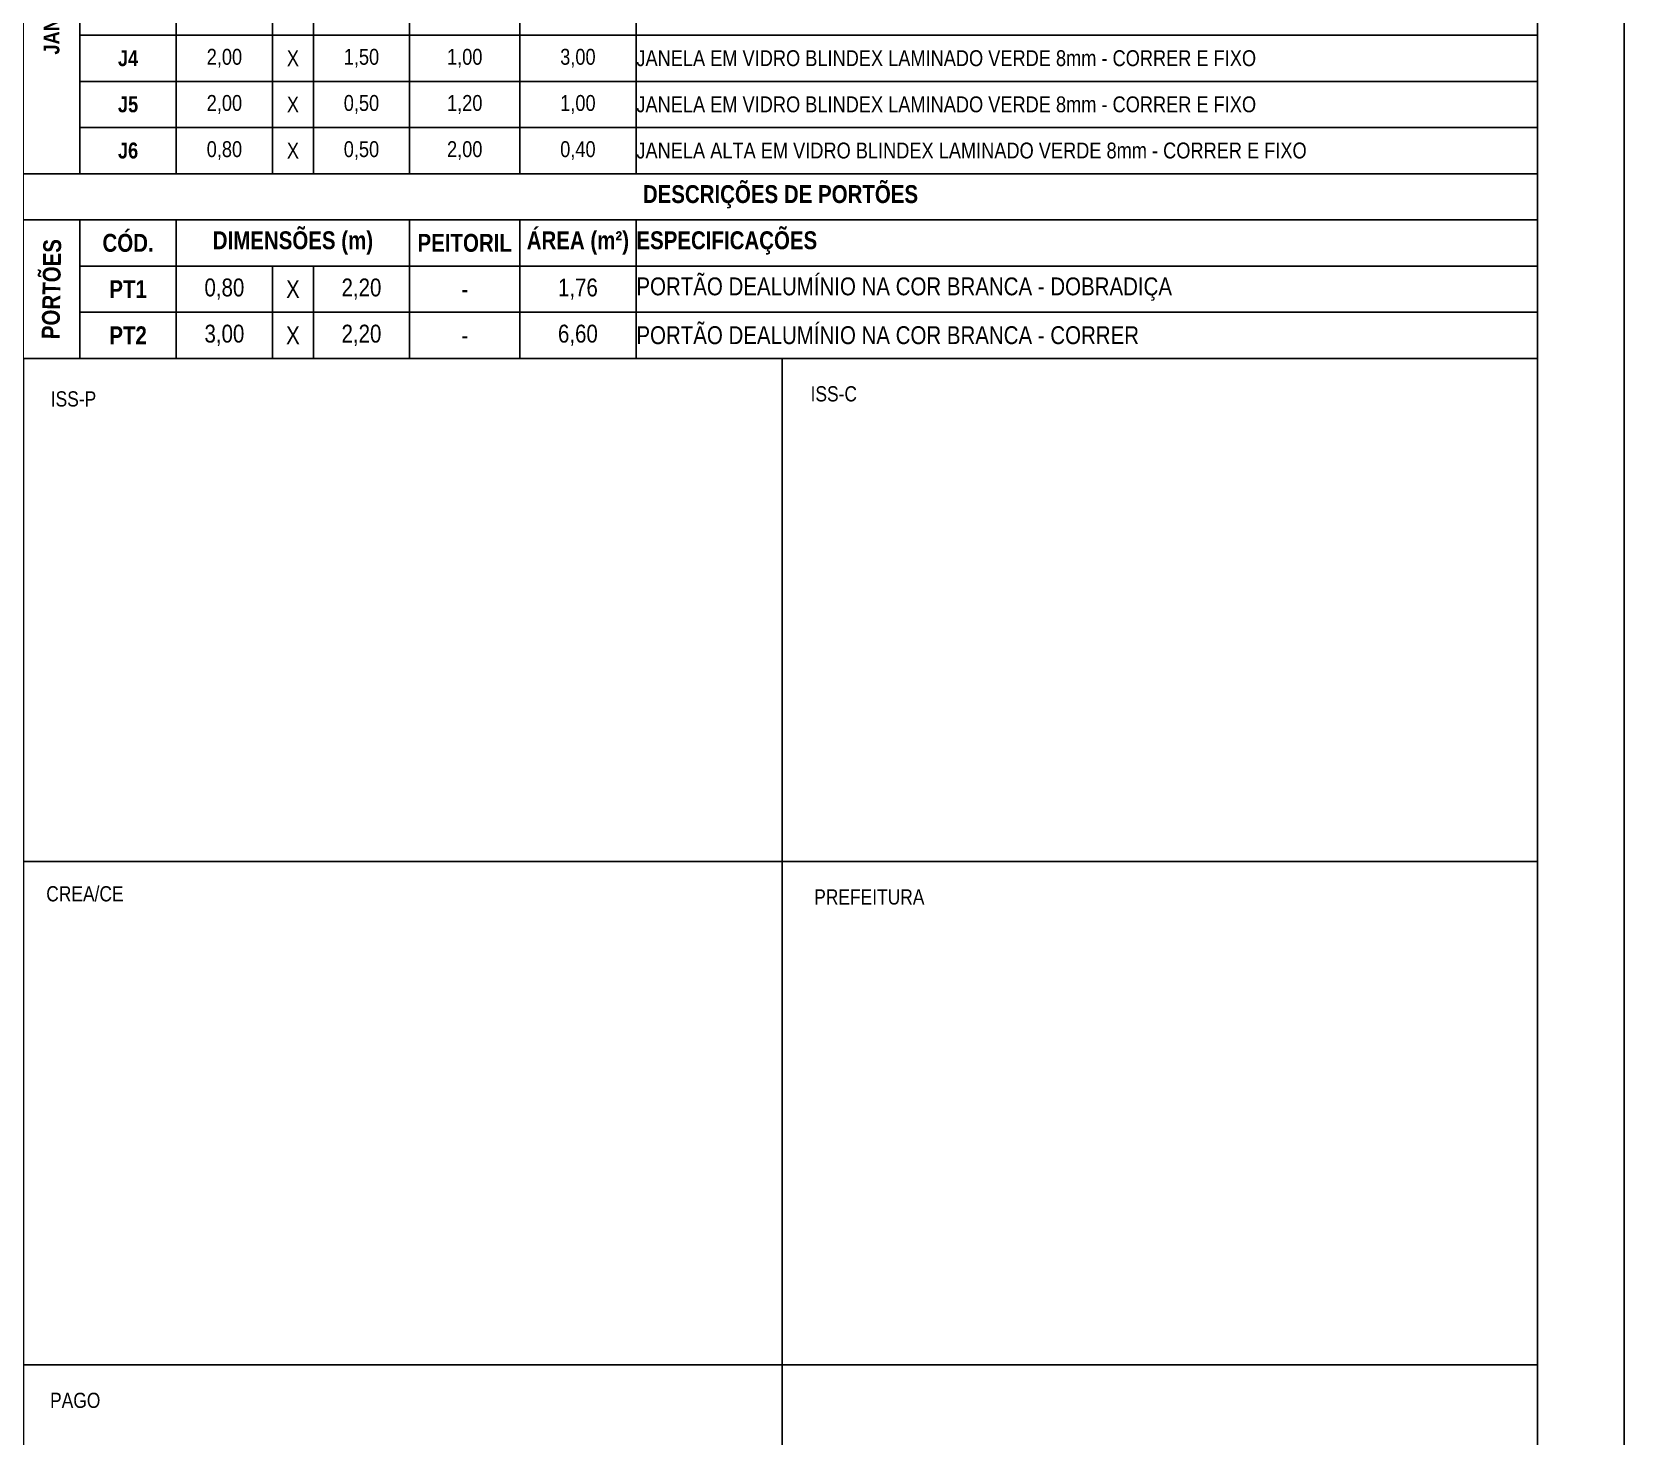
# Model space of a CAD drawing. Header units: millimetres. Extents: x -178 to 521, y -135 to 750.
# Drawn here: x -39.75 to -25.95, y 712.17 to 724.33 of the extents above; entities that cross this region are included whole.
import ezdxf
from ezdxf.enums import TextEntityAlignment as Align

# ---------------------------------------------------------------- set-up
doc = ezdxf.new("R2010")
doc.units = ezdxf.units.MM
doc.header["$LTSCALE"] = 20
doc.header["$MEASUREMENT"] = 0
doc.layers.get('0').update_dxf_attribs({"linetype": 'CONTINUOUS'})
doc.styles.add('F2', font='ARIALN.TTF')

# ---------------------------------------------------------------- blocks, each defined once
blk = doc.blocks.new('*T502')
at = {"linetype": 'ByBlock', "lineweight": -2}
for p, q in [((0, 0), (13.126, 0)), ((0, 0), (0, -17.246)), ((13.126, 0), (13.126, -17.246)), ((0, -0.8), (13.126, -0.8)), ((5.311, -0.8), (5.311, -6.4)), ((5.311, -1.2), (13.126, -1.2)), ((0, -1.6), (13.126, -1.6)), ((0, -2), (13.126, -2)), ((0, -2.4), (13.126, -2.4)), ((9.124, -2.4), (9.124, -6.4)), ((0, -2.8), (13.126, -2.8)), ((0, -3.2), (13.126, -3.2)), ((0, -3.6), (13.126, -3.6)), ((0, -4), (13.126, -4)), ((0, -4.4), (13.126, -4.4)), ((0, -4.8), (13.126, -4.8)), ((0, -5.2), (13.126, -5.2)), ((0, -5.6), (13.126, -5.6)), ((0, -6), (13.126, -6)), ((0, -6.4), (13.126, -6.4)), ((0, -7.2), (13.126, -7.2)), ((9.124, -7.2), (9.124, -9.2)), ((0, -7.6), (13.126, -7.6)), ((0, -8), (13.126, -8)), ((0, -8.4), (13.126, -8.4)), ((0, -8.8), (13.126, -8.8)), ((0, -9.2), (13.126, -9.2)), ((0, -10), (13.126, -10)), ((0, -10.4), (13.126, -10.4)), ((0.491, -10.4), (0.491, -12.446)), ((1.326, -10.4), (1.326, -12.446)), ((3.348, -10.4), (3.348, -12.446)), ((4.304, -10.4), (4.304, -12.446)), ((5.311, -10.4), (5.311, -12.446)), ((0.491, -10.8), (13.126, -10.8)), ((2.161, -10.8), (2.161, -12.446)), ((2.514, -10.8), (2.514, -12.446)), ((0.491, -11.2), (13.126, -11.2)), ((0.491, -11.6), (13.126, -11.6)), ((0.491, -12.046), (13.126, -12.046)), ((0, -12.446), (13.126, -12.446)), ((0, -12.846), (13.126, -12.846)), ((0.491, -12.846), (0.491, -15.646)), ((1.326, -12.846), (1.326, -15.646)), ((3.348, -12.846), (3.348, -15.646)), ((4.304, -12.846), (4.304, -15.646)), ((5.311, -12.846), (5.311, -15.646)), ((0.491, -13.246), (13.126, -13.246)), ((2.161, -13.246), (2.161, -15.646)), ((2.514, -13.246), (2.514, -15.646)), ((0.491, -13.646), (13.126, -13.646)), ((0.491, -14.046), (13.126, -14.046)), ((0.491, -14.446), (13.126, -14.446)), ((0.491, -14.846), (13.126, -14.846)), ((0.491, -15.246), (13.126, -15.246)), ((0, -15.646), (13.126, -15.646)), ((0, -16.046), (13.126, -16.046)), ((0.491, -16.046), (0.491, -17.246)), ((1.326, -16.046), (1.326, -17.246)), ((3.348, -16.046), (3.348, -17.246)), ((4.304, -16.046), (4.304, -17.246)), ((5.311, -16.046), (5.311, -17.246)), ((0.491, -16.446), (13.126, -16.446)), ((2.161, -16.446), (2.161, -17.246)), ((2.514, -16.446), (2.514, -17.246)), ((0.491, -16.846), (13.126, -16.846)), ((0, -17.246), (13.126, -17.246))]:
    blk.add_line(p, q, dxfattribs=at)
at = {"color": 0, "linetype": 'Continuous'}
for s, insert, char_height, width, attachment_point in [('{\\fArial Narrow|b1|i0|c0;QUADRO DE INDICADORES URBANOS', (0.003, -0.4), 0.34422, 13.11986, 4), ('{\\fArial Narrow|b1|i0|c0;ZAM', (9.218, -1), 0.13769, 7.80902, 5), ('{\\fArial Narrow|b1|i0|c0;ZONA', (5.308, -1.2), 0.13769, 5.30499, 6), ('{\\fArial Narrow|b1|i0|c0;ADEQUADO', (9.218, -1.4), 0.13769, 7.80902, 5), ('{\\fArial Narrow|b1|i0|c0;GRUPO', (5.308, -1.8), 0.13769, 5.30499, 6), ('{\\fArial Narrow|b1|i0|c0;RESIDENCIAL', (9.218, -1.8), 0.13769, 7.80902, 5), ('{\\fArial Narrow|b1|i0|c0;SUBGRUPO', (5.308, -2.2), 0.13769, 5.30499, 6), ('{\\fArial Narrow|b1|i0|c0;RESIDENCIAL UNIFAMILIAR', (9.218, -2.2), 0.13769, 7.80902, 5), ('{\\fArial Narrow|b1|i0|c0;DESCRIÇÃO - ÍNDICES', (5.308, -2.6), 0.13769, 5.30499, 6), ('{\\fArial Narrow|b1|i0|c0;PERMITIDO', (7.217, -2.6), 0.13769, 3.80692, 5), ('{\\fArial Narrow|b1|i0|c0;PROPOSTO', (11.125, -2.6), 0.13769, 3.99624, 5), ('{\\fArial Narrow|b0|i0|c0;TAXA DE PERMEABILIDADE (%) ', (5.308, -3), 0.13769, 5.30499, 6), ('{\\fArial Narrow|b0|i0|c0;30', (7.217, -3), 0.13769, 3.80692, 5), ('{\\fArial Narrow|b1|i0|c0;37', (11.125, -3), 0.13769, 3.99624, 5), ('{\\fArial Narrow|b0|i0|c0;TAXA DE OCUPAÇÃO (%) ', (5.308, -3.4), 0.13769, 5.30499, 6), ('{\\fArial Narrow|b0|i0|c0;60', (7.217, -3.4), 0.13769, 3.80692, 5), ('{\\fArial Narrow|b1|i0|c0;46', (11.125, -3.4), 0.13769, 3.99624, 5), ('{\\fArial Narrow|b0|i0|c0;ÍNICE DE APROVEITAMENTO (%) ', (5.308, -3.8), 0.13769, 5.30499, 6), ('{\\fArial Narrow|b0|i0|c0;1,5', (7.217, -3.8), 0.13769, 3.80692, 5), ('{\\fArial Narrow|b1|i0|c0;0,5', (11.125, -3.8), 0.13769, 3.99624, 5), ('{\\fArial Narrow|b0|i0|c0;RECUO DE FRENTE (m) ', (5.308, -4.2), 0.13769, 5.30499, 6), ('{\\fArial Narrow|b0|i0|c0;3,00', (7.217, -4.2), 0.13769, 3.80692, 5), ('{\\fArial Narrow|b1|i0|c0;4,35', (11.125, -4.2), 0.13769, 3.99624, 5), ('{\\fArial Narrow|b0|i0|c0;RECUO DE FUNDO (m) ', (5.308, -4.6), 0.13769, 5.30499, 6), ('{\\fArial Narrow|b0|i0|c0;1,50', (7.217, -4.6), 0.13769, 3.80692, 5), ('{\\fArial Narrow|b1|i0|c0;3,15', (11.125, -4.6), 0.13769, 3.99624, 5), ('{\\fArial Narrow|b0|i0|c0;RECUO LATERAL (m) ', (5.308, -5), 0.13769, 5.30499, 6), ('{\\fArial Narrow|b0|i0|c0;0/1,50', (7.217, -5), 0.13769, 3.80692, 5), ('{\\fArial Narrow|b1|i0|c0;LADO DIR. 0 / LADO ESQ.1,65', (11.125, -5), 0.13769, 3.99624, 5), ('{\\fArial Narrow|b0|i0|c0;ÁREA MÍNIMA DO LOTE (m)  ', (5.308, -5.4), 0.13769, 5.30499, 6), ('{\\fArial Narrow|b0|i0|c0;150,00', (7.217, -5.4), 0.13769, 3.80692, 5), ('{\\fArial Narrow|b1|i0|c0;175,00', (11.125, -5.4), 0.13769, 3.99624, 5), ('{\\fArial Narrow|b0|i0|c0;TESTADA MÍNIMA (m)  ', (5.308, -5.8), 0.13769, 5.30499, 6), ('{\\fArial Narrow|b0|i0|c0;6,00', (7.217, -5.8), 0.13769, 3.80692, 5), ('{\\fArial Narrow|b1|i0|c0;7,00', (11.125, -5.8), 0.13769, 3.99624, 5), ('{\\fArial Narrow|b0|i0|c0;ALTURA MÁXIMA DA EDIFICAÇÃO / GABARITO (m) ', (5.308, -6.2), 0.13769, 5.30499, 6), ('{\\fArial Narrow|b0|i0|c0;15**', (7.217, -6.2), 0.13769, 3.80692, 5), ('{\\fArial Narrow|b1|i0|c0;5,65', (11.125, -6.2), 0.13769, 3.99624, 5), ('{\\fArial Narrow|b1|i0|c0;QUADRO DE ÁREAS', (0.003, -6.8), 0.34422, 13.11986, 4), ('{\\fArial Narrow|b1|i0|c0;DESCRIÇÃO', (9.121, -7.4), 0.13769, 9.11776, 6), ('{\\fArial Narrow|b1|i0|c0;ÁREA (m²)', (11.125, -7.4), 0.13769, 3.99624, 5), ('{\\fArial Narrow|b0|i0|c0;ÁREA DO TERRENO TOTAL', (9.121, -7.8), 0.13769, 9.11776, 6), ('{\\fArial Narrow|b0|i0|c0;175,00', (11.125, -7.8), 0.13769, 3.99624, 5), ('{\\fArial Narrow|b0|i0|c0;ÁREA PERMEÁVEL', (9.121, -8.2), 0.13769, 9.11776, 6), ('{\\fArial Narrow|b0|i0|c0;64,14', (11.125, -8.2), 0.13769, 3.99624, 5), ('{\\fArial Narrow|b0|i0|c0;ÁREA COBERTA', (9.121, -8.6), 0.13769, 9.11776, 6), ('{\\fArial Narrow|b0|i0|c0;80,00', (11.125, -8.6), 0.13769, 3.99624, 5), ('{\\fArial Narrow|b1|i0|c0;ÁREA CONSTRUÍDA TOTAL', (9.121, -9), 0.13769, 9.11776, 6), ('{\\fArial Narrow|b1|i0|c0;80,00', (11.125, -9), 0.13769, 3.99624, 5), ('{\\fArial Narrow|b1|i0|c0;QUADRO DE ESQUADRIAS', (0.003, -9.6), 0.34422, 13.11986, 4), ('{\\fArial Narrow|b1|i0|c0;DESCRIÇÃO DE PORTAS', (6.563, -10.2), 0.13769, 13.11986, 5), ('{\\fArial Narrow|b1|i0|c0;DIMENSÕES (m)', (2.337, -10.6), 0.13769, 2.01697, 5), ('{\\fArial Narrow|b1|i0|c0;ÁREA (m²)', (4.807, -10.6), 0.13769, 1.00117, 5), ('{\\fArial Narrow|b1|i0|c0;ESPECIFICAÇÕES', (5.314, -10.6), 0.13769, 7.80902, 4), ('{\\fArial Narrow|b1|i0|c0;CÓD.', (0.908, -10.6), 0.13769, 0.82906, 5), ('{\\fArial Narrow|b1|i0|c0;PEITORIL', (3.826, -10.6), 0.13769, 0.94953, 5), ('{\\fArial Narrow|b0|i0|c0;PORTA PARANÁ OU MADEIRA MACIÇA NA COR BRANCA OU ENVERNIZADA - DOBRADIÇA', (5.314, -11), 0.13769, 7.80902, 4), ('{\\fArial Narrow|b1|i0|c0;P1', (0.908, -11), 0.13769, 0.82906, 5), ('{\\fArial Narrow|b0|i0|c0;0,80', (1.743, -11), 0.13769, 0.82906, 5), ('{\\fArial Narrow|b0|i0|c0;X', (2.337, -11), 0.13769, 0.34715, 5), ('{\\fArial Narrow|b0|i0|c0;2,10', (2.931, -11), 0.13769, 0.82906, 5), ('{\\fArial Narrow|b0|i0|c0;-', (3.826, -11), 0.13769, 0.94953, 5), ('{\\fArial Narrow|b0|i0|c0;1,68', (4.807, -11), 0.13769, 1.00117, 5), ('{\\fArial Narrow|b0|i0|c0;0,70', (1.743, -11.4), 0.13769, 0.82906, 5), ('{\\fArial Narrow|b0|i0|c0;2,10', (2.931, -11.4), 0.13769, 0.82906, 5), ('{\\fArial Narrow|b0|i0|c0;PORTA PARANÁ OU MADEIRA MACIÇA NA COR BRANCA OU ENVERNIZADA - DOBRADIÇA', (5.314, -11.4), 0.13769, 7.80902, 4), ('{\\fArial Narrow|b1|i0|c0;P2', (0.908, -11.4), 0.13769, 0.82906, 5), ('{\\fArial Narrow|b0|i0|c0;X', (2.337, -11.4), 0.13769, 0.34715, 5), ('{\\fArial Narrow|b0|i0|c0;-', (3.826, -11.4), 0.13769, 0.94953, 5), ('{\\fArial Narrow|b0|i0|c0;1,47', (4.807, -11.4), 0.13769, 1.00117, 5), ('{\\fArial Narrow|b0|i0|c0;PORTA DE MADEIRA MACIÇA NA COR BRANCA OU ENVERNIZADA COM VENEZIANAS P/ VENTILAÇÃO - DOBRADIÇA', (5.314, -11.823), 0.137688, 7.80902, 4), ('{\\fArial Narrow|b1|i0|c0;P3', (0.908, -11.823), 0.13769, 0.82906, 5), ('{\\fArial Narrow|b0|i0|c0;0,80', (1.743, -11.823), 0.13769, 0.82906, 5), ('{\\fArial Narrow|b0|i0|c0;X', (2.337, -11.823), 0.13769, 0.34715, 5), ('{\\fArial Narrow|b0|i0|c0;2,10', (2.931, -11.823), 0.13769, 0.82906, 5), ('{\\fArial Narrow|b0|i0|c0;-', (3.826, -11.823), 0.13769, 0.94953, 5), ('{\\fArial Narrow|b0|i0|c0;1,68', (4.807, -11.823), 0.13769, 1.00117, 5), ('{\\fArial Narrow|b1|i0|c0;P4', (0.908, -12.246), 0.13769, 0.82906, 5), ('{\\fArial Narrow|b0|i0|c0;1,20', (1.743, -12.246), 0.13769, 0.82906, 5), ('{\\fArial Narrow|b0|i0|c0;X', (2.337, -12.246), 0.13769, 0.34715, 5), ('{\\fArial Narrow|b0|i0|c0;2,50', (2.931, -12.246), 0.13769, 0.82906, 5), ('{\\fArial Narrow|b0|i0|c0;-', (3.826, -12.246), 0.13769, 0.94953, 5), ('{\\fArial Narrow|b0|i0|c0;3,00', (4.807, -12.246), 0.13769, 1.00117, 5), ('{\\fArial Narrow|b0|i0|c0;PORTA DE VIDRO BLINDEX LAMINADO VERDE 10mm DUAS (02) BANDAS  - PIVOTANTE E FIXO', (5.314, -12.246), 0.137688, 7.80902, 4), ('{\\fArial Narrow|b1|i0|c0;DESCRIÇÃO DE JANELAS', (6.563, -12.646), 0.13769, 13.11986, 5), ('{\\fArial Narrow|b1|i0|c0;CÓD.', (0.908, -13.046), 0.13769, 0.82906, 5), ('{\\fArial Narrow|b1|i0|c0;DIMENSÕES (m)', (2.337, -13.046), 0.13769, 2.01697, 5), ('{\\fArial Narrow|b1|i0|c0;ÁREA (m²)', (4.807, -13.046), 0.13769, 1.00117, 5), ('{\\fArial Narrow|b1|i0|c0;ESPECIFICAÇÕES', (5.314, -13.046), 0.13769, 7.80902, 4), ('{\\fArial Narrow|b1|i0|c0;PEITORIL', (3.826, -13.046), 0.13769, 0.94953, 5), ('{\\fArial Narrow|b1|i0|c0;J1', (0.908, -13.446), 0.13769, 0.82906, 5), ('{\\fArial Narrow|b0|i0|c0;1,50', (1.743, -13.446), 0.13769, 0.82906, 5), ('{\\fArial Narrow|b0|i0|c0;X', (2.337, -13.446), 0.13769, 0.34715, 5), ('{\\fArial Narrow|b0|i0|c0;1,10', (2.931, -13.446), 0.13769, 0.82906, 5), ('{\\fArial Narrow|b0|i0|c0;1,00', (3.826, -13.446), 0.13769, 0.94953, 5), ('{\\fArial Narrow|b0|i0|c0;1,65', (4.807, -13.446), 0.13769, 1.00117, 5), ('{\\fArial Narrow|b0|i0|c0;JANELA EM VIDRO BLINDEX LAMINADO VERDE 8mm - CORRER E FIXO', (5.314, -13.446), 0.13769, 7.80902, 4), ('{\\fArial Narrow|b1|i0|c0;J2', (0.908, -13.846), 0.13769, 0.82906, 5), ('{\\fArial Narrow|b0|i0|c0;1,80', (1.743, -13.846), 0.13769, 0.82906, 5), ('{\\fArial Narrow|b0|i0|c0;X', (2.337, -13.846), 0.13769, 0.34715, 5), ('{\\fArial Narrow|b0|i0|c0;1,10', (2.931, -13.846), 0.13769, 0.82906, 5), ('{\\fArial Narrow|b0|i0|c0;1,00', (3.826, -13.846), 0.13769, 0.94953, 5), ('{\\fArial Narrow|b0|i0|c0;1,98', (4.807, -13.846), 0.13769, 1.00117, 5), ('{\\fArial Narrow|b0|i0|c0;JANELA EM VIDRO BLINDEX LAMINADO VERDE 8mm - CORRER E FIXO', (5.314, -13.846), 0.13769, 7.80902, 4), ('{\\fArial Narrow|b1|i0|c0;J3', (0.908, -14.246), 0.13769, 0.82906, 5), ('{\\fArial Narrow|b0|i0|c0;1,60', (1.743, -14.246), 0.13769, 0.82906, 5), ('{\\fArial Narrow|b0|i0|c0;X', (2.337, -14.246), 0.13769, 0.34715, 5), ('{\\fArial Narrow|b0|i0|c0;1,10', (2.931, -14.246), 0.13769, 0.82906, 5), ('{\\fArial Narrow|b0|i0|c0;1,00', (3.826, -14.246), 0.13769, 0.94953, 5), ('{\\fArial Narrow|b0|i0|c0;1,76', (4.807, -14.246), 0.13769, 1.00117, 5), ('{\\fArial Narrow|b0|i0|c0;JANELA EM VIDRO BLINDEX LAMINADO VERDE 8mm - CORRER E FIXO', (5.314, -14.246), 0.13769, 7.80902, 4), ('{\\fArial Narrow|b1|i0|c0;J4', (0.908, -14.646), 0.13769, 0.82906, 5), ('{\\fArial Narrow|b0|i0|c0;2,00', (1.743, -14.646), 0.13769, 0.82906, 5), ('{\\fArial Narrow|b0|i0|c0;X', (2.337, -14.646), 0.13769, 0.34715, 5), ('{\\fArial Narrow|b0|i0|c0;1,50', (2.931, -14.646), 0.13769, 0.82906, 5), ('{\\fArial Narrow|b0|i0|c0;1,00', (3.826, -14.646), 0.13769, 0.94953, 5), ('{\\fArial Narrow|b0|i0|c0;3,00', (4.807, -14.646), 0.13769, 1.00117, 5), ('{\\fArial Narrow|b0|i0|c0;JANELA EM VIDRO BLINDEX LAMINADO VERDE 8mm - CORRER E FIXO', (5.314, -14.646), 0.13769, 7.80902, 4), ('{\\fArial Narrow|b1|i0|c0;J5', (0.908, -15.046), 0.13769, 0.82906, 5), ('{\\fArial Narrow|b0|i0|c0;2,00', (1.743, -15.046), 0.13769, 0.82906, 5), ('{\\fArial Narrow|b0|i0|c0;X', (2.337, -15.046), 0.13769, 0.34715, 5), ('{\\fArial Narrow|b0|i0|c0;0,50', (2.931, -15.046), 0.13769, 0.82906, 5), ('{\\fArial Narrow|b0|i0|c0;1,20', (3.826, -15.046), 0.13769, 0.94953, 5), ('{\\fArial Narrow|b0|i0|c0;1,00', (4.807, -15.046), 0.13769, 1.00117, 5), ('{\\fArial Narrow|b0|i0|c0;JANELA EM VIDRO BLINDEX LAMINADO VERDE 8mm - CORRER E FIXO', (5.314, -15.046), 0.13769, 7.80902, 4), ('{\\fArial Narrow|b1|i0|c0;J6', (0.908, -15.446), 0.13769, 0.82906, 5), ('{\\fArial Narrow|b0|i0|c0;0,80', (1.743, -15.446), 0.13769, 0.82906, 5), ('{\\fArial Narrow|b0|i0|c0;X', (2.337, -15.446), 0.13769, 0.34715, 5), ('{\\fArial Narrow|b0|i0|c0;0,50', (2.931, -15.446), 0.13769, 0.82906, 5), ('{\\fArial Narrow|b0|i0|c0;2,00', (3.826, -15.446), 0.13769, 0.94953, 5), ('{\\fArial Narrow|b0|i0|c0;0,40', (4.807, -15.446), 0.13769, 1.00117, 5), ('{\\fArial Narrow|b0|i0|c0;JANELA ALTA EM VIDRO BLINDEX LAMINADO VERDE 8mm - CORRER E FIXO', (5.314, -15.446), 0.13769, 7.80902, 4), ('{\\fArial Narrow|b1|i0|c0;DESCRIÇÕES DE PORTÕES', (6.563, -15.846), 0.1549, 13.11986, 5), ('{\\fArial Narrow|b1|i0|c0;CÓD.', (0.908, -16.246), 0.1549, 0.82906, 5), ('{\\fArial Narrow|b1|i0|c0;DIMENSÕES (m)', (2.337, -16.246), 0.1549, 2.01697, 5), ('{\\fArial Narrow|b1|i0|c0;ÁREA (m²)', (4.807, -16.246), 0.1549, 1.00117, 5), ('{\\fArial Narrow|b1|i0|c0;ESPECIFICAÇÕES', (5.314, -16.246), 0.1549, 7.80902, 4), ('{\\fArial Narrow|b1|i0|c0;PEITORIL', (3.826, -16.246), 0.1549, 0.94953, 5), ('{\\fArial Narrow|b0|i0|c0;0,80', (1.743, -16.646), 0.1549, 0.82906, 5), ('{\\fArial Narrow|b0|i0|c0;2,20', (2.931, -16.646), 0.1549, 0.82906, 5), ('{\\fArial Narrow|b0|i0|c0;1,76', (4.807, -16.646), 0.1549, 1.00117, 5), ('{\\fArial Narrow|b0|i0|c0;PORTÃO DEALUMÍNIO NA COR BRANCA - DOBRADIÇA', (5.314, -16.646), 0.1549, 7.80902, 4), ('{\\fArial Narrow|b1|i0|c0;PT1', (0.908, -16.646), 0.1549, 0.82906, 5), ('{\\fArial Narrow|b0|i0|c0;X', (2.337, -16.646), 0.1549, 0.34715, 5), ('{\\fArial Narrow|b0|i0|c0;-', (3.826, -16.646), 0.1549, 0.94953, 5), ('{\\fArial Narrow|b1|i0|c0;PT2', (0.908, -17.046), 0.1549, 0.82906, 5), ('{\\fArial Narrow|b0|i0|c0;3,00', (1.743, -17.046), 0.1549, 0.82906, 5), ('{\\fArial Narrow|b0|i0|c0;X', (2.337, -17.046), 0.1549, 0.34715, 5), ('{\\fArial Narrow|b0|i0|c0;2,20', (2.931, -17.046), 0.1549, 0.82906, 5), ('{\\fArial Narrow|b0|i0|c0;6,60', (4.807, -17.046), 0.1549, 1.00117, 5), ('{\\fArial Narrow|b0|i0|c0;PORTÃO DEALUMÍNIO NA COR BRANCA - CORRER', (5.314, -17.046), 0.1549, 7.80902, 4), ('{\\fArial Narrow|b0|i0|c0;-', (3.826, -17.046), 0.1549, 0.94953, 5)]:
    blk.add_mtext(s, dxfattribs=dict(at, insert=insert, char_height=char_height, width=width, attachment_point=attachment_point))
at = {"color": 0, "linetype": 'Continuous', "attachment_point": 5}
for s, insert, char_height, width, rotation in [('{\\fArial Narrow|b1|i0|c0;PORTAS', (0.245, -11.423), 0.13769, 2.04015, 90), ('{\\fArial Narrow|b1|i0|c0;JANELAS', (0.245, -14.246), 0.13769, 2.79415, 90), ('{\\fArial Narrow|b1|i0|c0;PORTÕES', (0.245, -16.646), 0.1549, 0.48484, 89)]:
    blk.add_mtext(s, dxfattribs=dict(at, insert=insert, char_height=char_height, width=width, rotation=rotation))

msp = doc.modelspace()

# ---------------------------------------------------------------- linework, layer by layer
at = {"color": 5, "linetype": 'Continuous'}
msp.add_line((-26.698, 708.429), (-26.698, 721.413), dxfattribs=at)
at = {"color": 2}
msp.add_lwpolyline([(-88.273, 700.13), (-25.948, 700.13), (-25.948, 744.68), (-88.273, 744.68)], close=True, dxfattribs=at)
at = {"color": 5, "linetype": 'Continuous'}
msp.add_lwpolyline([(-86.398, 743.93), (-26.698, 743.93), (-26.698, 700.88), (-86.398, 700.88)], close=True, dxfattribs=at)
at = {"color": 7, "linetype": 'Continuous'}
for points in [[(-39.823, 708.429), (-39.823, 721.505), (-26.698, 721.505)], [(-33.246, 708.429), (-33.246, 721.505)], [(-26.698, 717.145), (-39.823, 717.145)], [(-26.698, 712.785), (-39.823, 712.785)]]:
    msp.add_lwpolyline(points, dxfattribs=at)

# ---------------------------------------------------------------- block references
msp.add_blockref('*T502', (-39.824, 738.751))

# ---------------------------------------------------------------- texts
at = {"color": 7, "linetype": 'Continuous', "style": 'F2'}
for s, p in [('ISS-P', (-39.389, 721.154)), ('ISS-C', (-32.799, 721.198)), ('CREA/CE', (-39.29, 716.869)), ('PREFEITURA', (-32.491, 716.838)), ('PAGO', (-39.374, 712.478))]:
    msp.add_text(s, height=0.1317, dxfattribs=at).set_placement(p, align=Align.MIDDLE)

doc.saveas('drawing.dxf')
